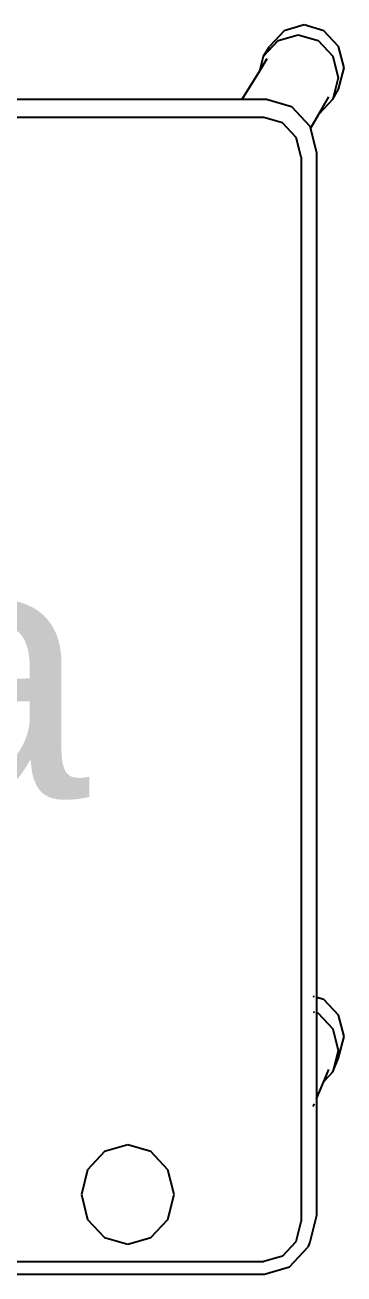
# Model space of a CAD drawing. Header units: metres. Extents: x -4.2 to 4.2, y -5.7 to 5.7.
# Drawn here: x -1.758 to -1.446, y -3.671 to -2.447 of the extents above; entities that cross this region are included whole.
import ezdxf

# ---------------------------------------------------------------- set-up
doc = ezdxf.new("R2010")
doc.units = ezdxf.units.M

msp = doc.modelspace()

# ---------------------------------------------------------------- linework, layer by layer
for p, q in [((-1.5041, -2.4528), (-1.5184, -2.4681)), ((-1.51, -2.4624), (-1.4904, -2.4568)), ((-1.4846, -2.4471), (-1.5041, -2.4528)), ((-1.4904, -2.4568), (-1.4708, -2.4624)), ((-1.4651, -2.4528), (-1.4846, -2.4471)), ((-1.4508, -2.4681), (-1.4651, -2.4528)), ((-1.5244, -2.4778), (-1.51, -2.4624)), ((-1.5244, -2.4778), (-1.5184, -2.4681)), ((-1.4708, -2.4624), (-1.4565, -2.4778)), ((-1.4455, -2.489), (-1.4508, -2.4681)), ((-1.528, -2.4921), (-1.5244, -2.4778)), ((-1.528, -2.4921), (-1.5206, -2.4801)), ((-1.4565, -2.4778), (-1.4512, -2.4988)), ((-1.545, -2.5199), (-1.528, -2.4921)), ((-1.4508, -2.51), (-1.4455, -2.489)), ((-1.4512, -2.4988), (-1.4565, -2.5198)), ((-2.4478, -2.5199), (-1.545, -2.5199)), ((-1.545, -2.5199), (-1.5212, -2.5199)), ((-1.5212, -2.5199), (-1.4968, -2.5269)), ((-1.4701, -2.5344), (-1.4603, -2.5175)), ((-1.4565, -2.5198), (-1.4701, -2.5344)), ((-1.4565, -2.5198), (-1.4508, -2.51)), ((-1.4968, -2.5269), (-1.4789, -2.5461)), ((-1.5238, -2.5377), (-3.1397, -2.5377)), ((-1.5057, -2.5429), (-1.5238, -2.5377)), ((-1.4924, -2.5572), (-1.5057, -2.5429)), ((-1.4783, -2.5486), (-1.4701, -2.5344)), ((-1.4789, -2.5461), (-1.4783, -2.5486)), ((-1.4783, -2.5486), (-1.4724, -2.5723)), ((-1.4875, -2.5766), (-1.4924, -2.5572)), ((-1.4875, -2.5766), (-1.4875, -3.6193)), ((-1.4724, -2.5723), (-1.4724, -3.3997)), ((-1.4744, -3.3991), (-1.4756, -3.3988)), ((-1.4651, -3.4018), (-1.4724, -3.3997)), ((-1.4724, -3.3997), (-1.4724, -3.4148)), ((-1.4508, -3.4171), (-1.4651, -3.4018)), ((-1.4756, -3.4138), (-1.4744, -3.4142)), ((-1.4724, -3.4148), (-1.4708, -3.4152)), ((-1.4724, -3.4148), (-1.4724, -3.499)), ((-1.4708, -3.4152), (-1.4565, -3.4306)), ((-1.4455, -3.438), (-1.4508, -3.4171)), ((-1.4565, -3.4306), (-1.4512, -3.4516)), ((-1.4508, -3.459), (-1.4455, -3.438)), ((-1.4512, -3.4516), (-1.4565, -3.4726)), ((-1.4565, -3.4726), (-1.4508, -3.459)), ((-1.4652, -3.4819), (-1.4603, -3.4703)), ((-1.4565, -3.4726), (-1.4652, -3.4819)), ((-1.4724, -3.499), (-1.4652, -3.4819)), ((-1.4724, -3.499), (-1.4724, -3.6132)), ((-1.4756, -3.5066), (-1.4744, -3.5038)), ((-1.657, -3.5441), (-1.6797, -3.5506)), ((-1.6344, -3.5506), (-1.657, -3.5441)), ((-1.6797, -3.5506), (-1.6963, -3.5684)), ((-1.6178, -3.5684), (-1.6344, -3.5506)), ((-1.6963, -3.5684), (-1.7024, -3.5928)), ((-1.6117, -3.5928), (-1.6178, -3.5684)), ((-1.7024, -3.5928), (-1.6963, -3.6171)), ((-1.6178, -3.6171), (-1.6117, -3.5928)), ((-1.6963, -3.6171), (-1.6797, -3.6349)), ((-1.6344, -3.6349), (-1.6178, -3.6171)), ((-1.4924, -3.6387), (-1.4875, -3.6193)), ((-1.4724, -3.6132), (-1.4789, -3.6394)), ((-1.6797, -3.6349), (-1.657, -3.6414)), ((-1.657, -3.6414), (-1.6344, -3.6349)), ((-1.5057, -3.653), (-1.4924, -3.6387)), ((-1.4988, -3.6636), (-1.4809, -3.6444)), ((-1.4789, -3.6394), (-1.4809, -3.6444)), ((-1.5057, -3.653), (-1.5238, -3.6582)), ((-3.1397, -3.6582), (-1.5238, -3.6582)), ((-1.5233, -3.6706), (-1.4988, -3.6636)), ((-3.1387, -3.6706), (-1.5233, -3.6706))]:
    msp.add_line(p, q)

# ---------------------------------------------------------------- texts
at = {"insert": (-2.3253, -3.0811), "char_height": 0.25, "width": 1.4952, "attachment_point": 5}
msp.add_mtext('{\\fArial|b0|i0|c0|p34;Maestra}', dxfattribs=at)

doc.saveas('drawing.dxf')
